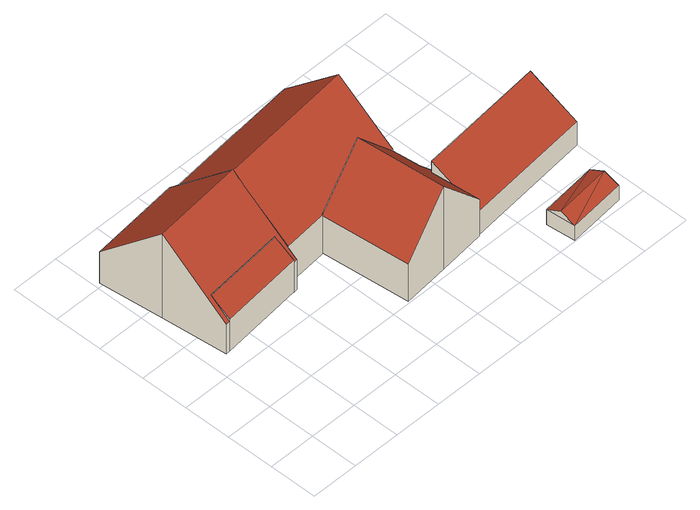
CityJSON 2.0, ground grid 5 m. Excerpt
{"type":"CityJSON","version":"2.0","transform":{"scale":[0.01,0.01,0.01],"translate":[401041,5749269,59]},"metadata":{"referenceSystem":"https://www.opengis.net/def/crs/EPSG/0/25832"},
"CityObjects":{
"building1":{"type":"Building","attributes":{"Gemeindeschluessel":"05515000","Geometrietyp2DReferenz":"3000","function":"51009_1610","roofType":"2100","measuredHeight":5.38},"geometry":[{"type":"Solid","lod":"2","boundaries":[[[[0,1,2,3]],[[4,5,1,0]],[[6,7,5,4]],[[3,2,7,6]],[[4,0,3,6]],[[1,5,7,2]]]],"semantics":{"surfaces":[{"type":"WallSurface"},{"type":"RoofSurface"},{"type":"GroundSurface"}],"values":[[0,0,0,0,1,2]]}}]},
"building2":{"type":"Building","attributes":{"Gemeindeschluessel":"05515000","Geometrietyp2DReferenz":"3000","function":"31001_1000"},"address":[{"country":"Germany","locality":"Münster","thoroughfareNumber":"139","thoroughfareName":"Rehbaum"}],"children":["building2-1","building2-2"]},
"building2-1":{"type":"BuildingPart","attributes":{"roofType":"3100","measuredHeight":10.11},"parents":["building2"],"geometry":[{"type":"Solid","lod":"2","boundaries":[[[[8,9,10,11]],[[12,13,9,8]],[[14,15,13,12]],[[16,17,15,14]],[[18,19,17,16]],[[20,21,19,18]],[[22,23,21,20]],[[24,25,23,22]],[[26,27,25,24]],[[28,29,30,27,26]],[[31,32,33,34]],[[11,10,32,31]],[[28,26,24,22,20,35]],[[18,16,14,12,8,11,31,34,36,35,20]],[[9,13,15,17,19,21,23,25,27,30,37,38,33,32,10]],[[29,28,35,39]],[[30,29,39,37]],[[40,38,37,39,35,36]],[[33,38,40,36,34]]]],"semantics":{"surfaces":[{"type":"WallSurface"},{"type":"RoofSurface"},{"type":"GroundSurface"},{"type":"ClosureSurface"}],"values":[[0,0,0,0,0,0,0,0,0,0,0,0,1,1,2,0,3,0,3]]}}]},
"building2-2":{"type":"BuildingPart","attributes":{"roofType":"3100","measuredHeight":10.04},"parents":["building2"],"geometry":[{"type":"Solid","lod":"2","boundaries":[[[[41,34,33,42,43]],[[44,27,30,29]],[[45,46,27,44]],[[47,48,46,45]],[[49,50,48,47]],[[51,52,50,49]],[[53,54,52,51]],[[55,56,54,53]],[[57,58,56,55]],[[43,42,58,57]],[[51,49,47,45,44,29,39,40,53]],[[36,41,43,57,55,53,40]],[[33,38,37,30,27,46,48,50,52,54,56,58,42]],[[34,41,36]],[[33,34,36,40,38]],[[37,38,40,39]],[[30,37,39,29]]]],"semantics":{"surfaces":[{"type":"WallSurface"},{"type":"RoofSurface"},{"type":"GroundSurface"},{"type":"ClosureSurface"}],"values":[[0,0,0,0,0,0,0,0,0,0,1,1,2,0,3,0,3]]}}]},
"building3":{"type":"Building","attributes":{"Gemeindeschluessel":"05515000","Geometrietyp2DReferenz":"3000","function":"31001_2700"},"children":["building3-1","building3-2"]},
"building3-1":{"type":"BuildingPart","attributes":{"roofType":"3100","measuredHeight":9.9},"parents":["building3"],"geometry":[{"type":"Solid","lod":"2","boundaries":[[[[59,60,61,62]],[[63,64,60,59]],[[65,66,64,63]],[[67,68,66,65]],[[69,70,68,67]],[[71,72,73,74,75]],[[76,77,72,71]],[[78,79,77,76]],[[62,61,79,78]],[[75,80,81,69,67,65,63,59,71]],[[62,78,76,71,59]],[[60,64,66,68,70,82,73,72,77,79,61]],[[70,69,81,82]],[[80,75,74]],[[82,81,80,74,73]]]],"semantics":{"surfaces":[{"type":"WallSurface"},{"type":"RoofSurface"},{"type":"GroundSurface"},{"type":"ClosureSurface"}],"values":[[0,0,0,0,0,0,0,0,0,1,1,2,3,0,3]]}}]},
"building3-2":{"type":"BuildingPart","attributes":{"roofType":"2100","measuredHeight":5.77},"parents":["building3"],"geometry":[{"type":"Solid","lod":"2","boundaries":[[[[83,84,85,86]],[[74,73,84,83]],[[87,88,70,69,89]],[[86,85,88,87]],[[89,90,80,74,83,86,87]],[[84,73,82,70,88,85]],[[80,90,81]],[[73,74,80,81,82]],[[81,90,89,69]],[[70,82,81,69]]]],"semantics":{"surfaces":[{"type":"WallSurface"},{"type":"RoofSurface"},{"type":"GroundSurface"},{"type":"ClosureSurface"}],"values":[[0,0,0,0,1,2,0,3,0,3]]}}]},
"building4":{"type":"Building","attributes":{"Gemeindeschluessel":"05515000","Geometrietyp2DReferenz":"3000","function":"31001_1310","roofType":"3100","measuredHeight":2.5},"geometry":[{"type":"Solid","lod":"2","boundaries":[[[[91,92,93,94]],[[95,96,92,91]],[[97,98,96,95]],[[94,93,98,97]],[[91,99,95]],[[97,100,94]],[[100,99,91]],[[91,94,100]],[[97,95,99]],[[99,100,97]],[[92,96,98,93]]]],"semantics":{"surfaces":[{"type":"WallSurface"},{"type":"RoofSurface"},{"type":"GroundSurface"}],"values":[[0,0,0,0,0,0,1,1,1,1,2]]}}]}
},
"vertices":[
[1108,1287,402],[1108,1287,22],[1087,1486,22],[1087,1486,560],[236,1196,402],[236,1196,22],[216,1396,560],[216,1396,22],
[1108,1287,373],[1108,1287,20],[1150,1292,20],[1150,1292,373],[1087,1486,566],[1087,1486,20],[216,1396,567],[216,1396,20],[236,1196,374],[236,1196,20],[195,1192,374],[195,1192,20],[125,1871,1031],[125,1871,20],[56,2541,392],[56,2541,20],[1006,2641,392],[1006,2641,20],[1019,2551,478],[1019,2551,20],[1016,2551,478],[1016,2551,476],[1016,2551,20],[1139,1384,463],[1139,1384,20],[1140,1384,20],[1140,1384,463],[1078,1970,1031],[1084,1906,969],[1078,1970,20],[1078,1965,20],[1078,1970,1020],[1078,1965,1024],
[1140,1384,480],[1600,1430,20],[1600,1430,480],[1019,2551,476],[1020,2547,480],[1020,2547,20],[1806,2629,479],[1806,2629,20],[1806,2623,484],[1806,2623,20],[2446,2689,484],[2446,2689,20],[2505,2112,1024],[2505,2112,20],[2565,1535,485],[2565,1535,20],[1598,1436,485],[1598,1436,20],
[2082,1485,1020],[2082,1485,30],[1598,1436,30],[1598,1436,471],[2565,1535,470],[2565,1535,30],[2594,1257,470],[2594,1257,30],[2817,1280,217],[2817,1280,30],[2830,1148,217],[2830,1148,30],[2175,566,1020],[2175,566,30],[2658,616,30],[2658,616,304],[2658,616,472],[1692,516,472],[1692,516,30],[1600,1430,473],[1600,1430,30],[2629,897,471],[2606,1125,471],[2606,1125,30],
[2657,628,311],[2657,628,30],[3996,769,30],[3996,769,311],[3945,1265,608],[3945,1265,30],[2830,1148,608],[2606,1125,608],
[3741,375,206],[3741,375,31],[3148,308,31],[3148,308,206],[3775,68,206],[3775,68,31],[3179,4,206],[3179,4,31],[3758,221,281],[3164,156,281]
]}
